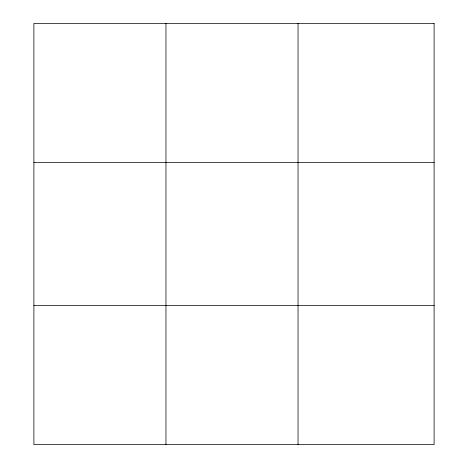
<?xml version="1.0" encoding="UTF-8"?>
<svg xmlns="http://www.w3.org/2000/svg" width="468" height="468" viewBox="0 0 468 468"><rect width="100%" height="100%" fill="white"/><g stroke="black" fill="none" stroke-linecap="round" stroke-linejoin="round"><path stroke-width="0.7" d="M165.964 23.4L165.964 444.6M298.034 23.4L298.034 444.6M33.895 162.396L434.105 162.396M33.895 305.604L434.105 305.604M434.105 23.4L434.105 444.6L33.895 444.6L33.895 23.4L434.105 23.4"/></g></svg>
